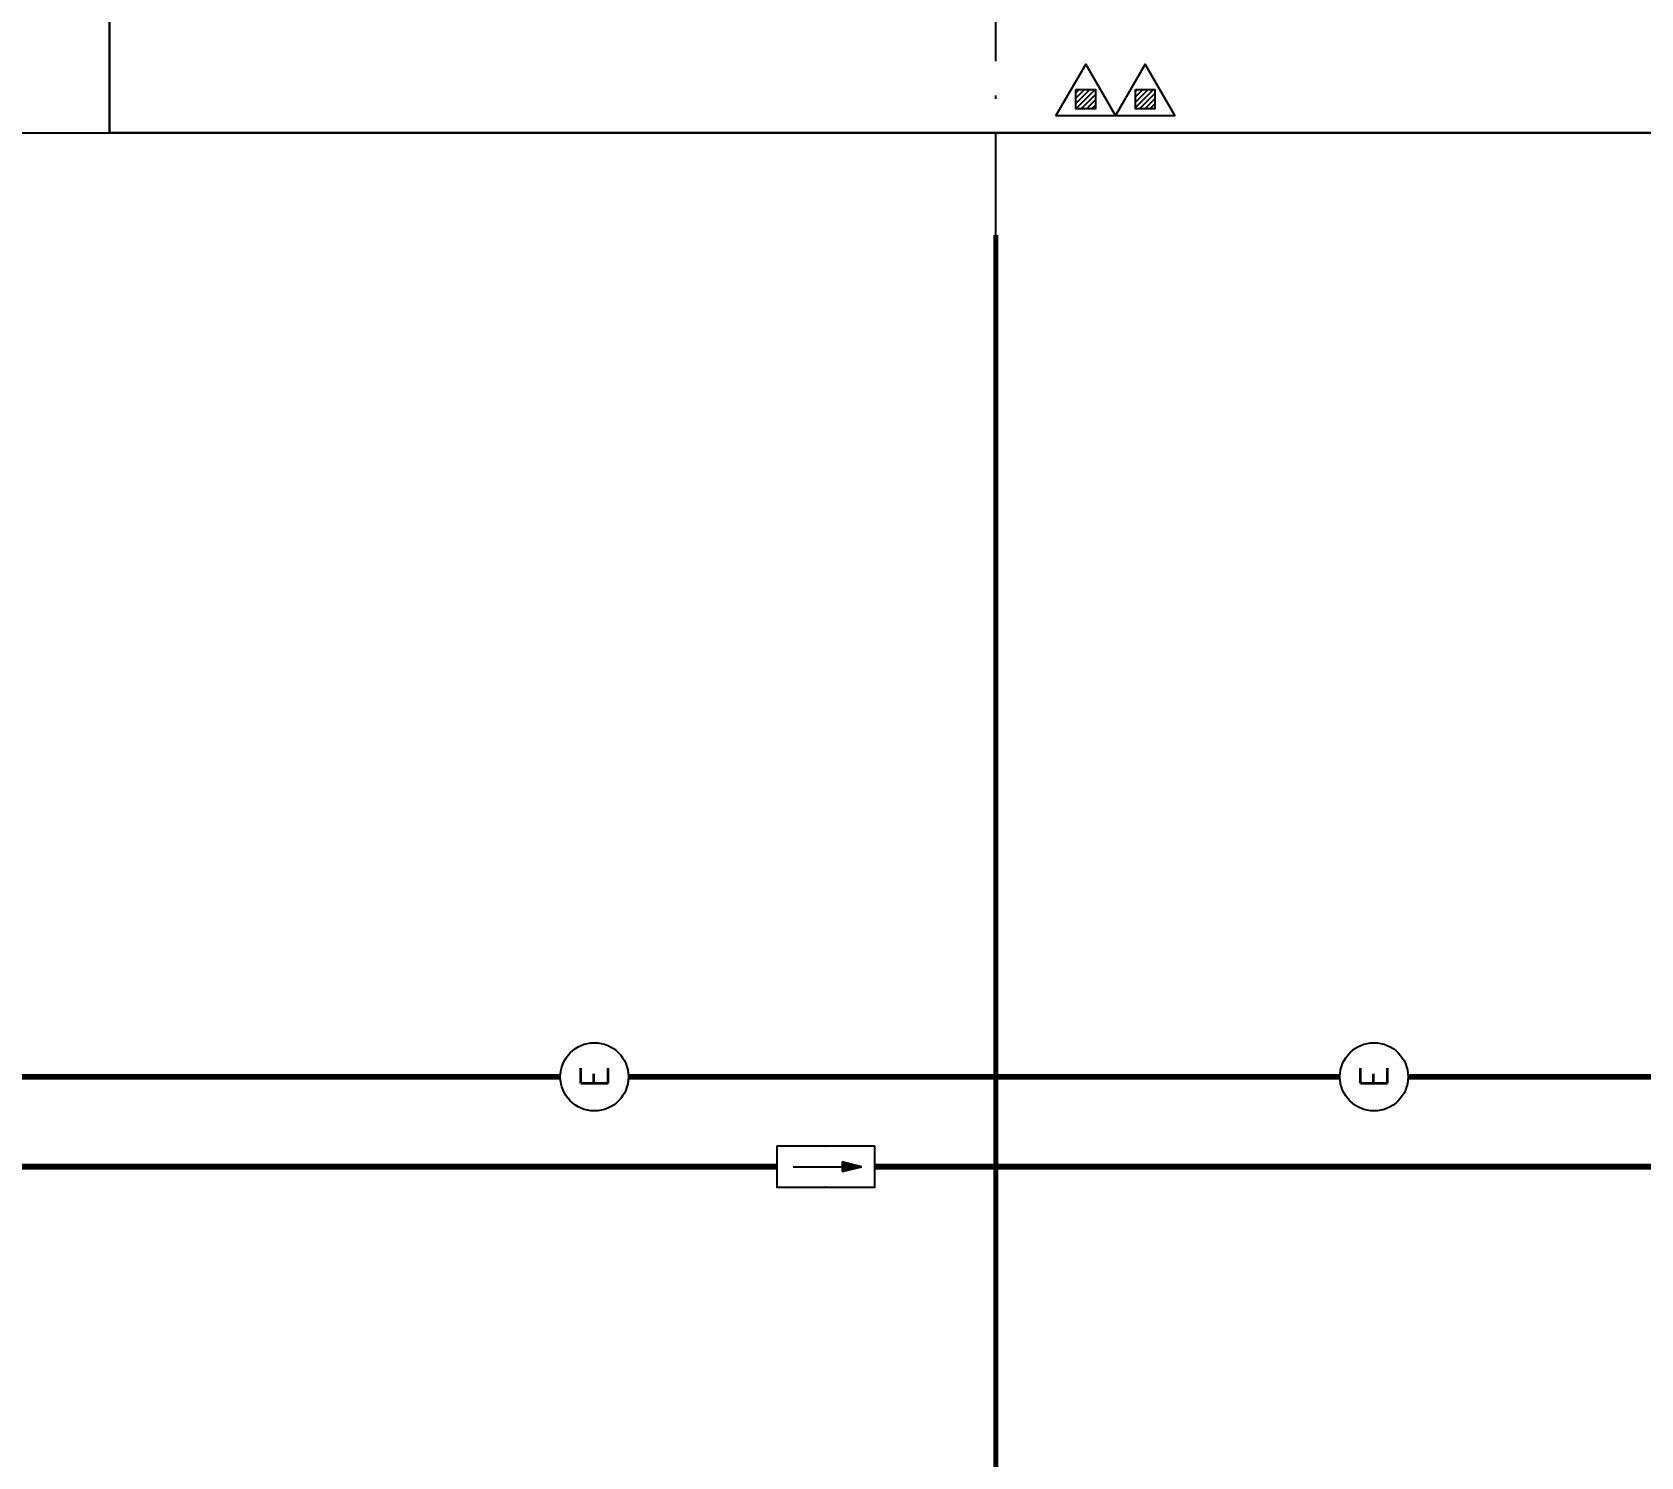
# Model space of a CAD drawing. Extents: x -2209072 to 495824, y -92434 to 572724.
# Drawn here: x 189157 to 198597, y 1829 to 10191 of the extents above; entities that cross this region are included whole.
import ezdxf
from ezdxf.enums import TextEntityAlignment as Align

# ---------------------------------------------------------------- set-up
doc = ezdxf.new("R2010")
doc.units = 0
doc.header["$LTSCALE"] = 1000
doc.header["$MEASUREMENT"] = 0
for name, pattern in [('DASH', [0.35, 0.25, -0.1]), ('X-104 6#7#平面$0$104-1112 结构$0$$AUDIT_BAD_LTYPE1', [0]), ('X-104 6#7#平面$0$DASH', [0.35, 0.25, -0.1]), ('X-104 6#7#平面$0$DOTE', [2.4200000000000004, 2, -0.2, 0.02, -0.2])]:
    doc.linetypes.add(name, pattern=pattern)
doc.layers.get('0').update_dxf_attribs({"linetype": 'CONTINUOUS'})
for name, color, linetype in [('EQUIP-照明', 3, 'CONTINUOUS'), ('WIRE-应急', 2, 'DASH'), ('X-104 6#7#平面$0$A-SUR_看线', 231, 'CONTINUOUS'), ('X-104 6#7#平面$0$A_AXIS-轴线', 36, 'X-104 6#7#平面$0$DOTE'), ('X-104 6#7#平面$0$EQUIP_消防-01', 7, 'CONTINUOUS')]:
    doc.layers.add(name, color=color, linetype=linetype)
doc.layers.add('X-104 6#7#平面$0$000套内', color=226, linetype='CONTINUOUS', lineweight=30, plot=False)
doc.styles.add('_TEL_DIM', font='SIMPLEX', dxfattribs={"width": 0.8, "height": 3.5, "bigfont": 'HZTXT'})

# ---------------------------------------------------------------- blocks, each defined once
blk = doc.blocks.new('X-104 6#7#平面$0$dsgdfg')
at = {"layer": 'X-104 6#7#平面$0$A_AXIS-轴线'}
for points in [[(16800.00000000012, -4500.000000000757), (16800, 60899.99999999913)], [(-4000.000000000058, 9599.99999999917), (114299.9999999999, 9599.999999998501)]]:
    blk.add_lwpolyline(points, dxfattribs=at)
blk = doc.blocks.new('X-104 6#7#平面$0$$TWTSYS$00000546')
h = blk.add_hatch()
h.set_pattern_fill('ANSI31', color=256, scale=200, style=0)
h.set_pattern_definition([(45, (-38543.80223862439, -6670.830405693208), (-17.67766952966369, 17.67766952966369), [])])
h.paths.add_polyline_path([(-64.92232553117356, 173.7449990885525), (64.922325531159, 173.7449990885525), (64.922325531159, 43.90034802621994), (-64.92232553117356, 43.90034802621994)])
for points in [[(0, 343.6163707387423), (-198.3870041439732, 0), (198.3870041439732, 0)], [(-64.92232553117356, 173.7449990885525), (64.922325531159, 173.7449990885525), (64.922325531159, 43.90034802621994), (-64.92232553117356, 43.90034802621994)]]:
    blk.add_lwpolyline(points, close=True)
blk = doc.blocks.new('X-104 6#7#平面$0$灭火器2')
at = {"layer": 'X-104 6#7#平面$0$EQUIP_消防-01', "xscale": 0.88, "yscale": 0.88, "zscale": 0.88, "rotation": 90}
for p in [(-4049632.307172487, -27063.59765158896), (-4049632.307172487, -27412.75877888245)]:
    blk.add_blockref('X-104 6#7#平面$0$$TWTSYS$00000546', p, dxfattribs=at)
blk = doc.blocks.new('X-104 6#7#平面$0$A$C61334207')
at = {"layer": 'X-104 6#7#平面$0$EQUIP_消防-01', "rotation": 270}
blk.add_blockref('X-104 6#7#平面$0$灭火器2', (222752.0518980858, -4039930.450943571), dxfattribs=at)
blk = doc.blocks.new('X-104 6#7#平面')
at = {"layer": 'X-104 6#7#平面$0$000套内'}
blk.add_lwpolyline([(186711.9143299914, 14900.11599202874), (186711.9143299914, 14900.11545253003), (189611.9142848748, 14900.11653152746), (189611.9143751098, 9600.115997533449), (192711.9144524595, 9600.116030847226), (192711.914334884, 9600.116014192097), (201061.9142815947, 9600.116014191251), (201061.9142815948, 9100.116014193098), (202861.9143299925, 9100.116014276786), (202861.9143299924, 9600.116014322251), (204911.9142815956, 9600.116014239056), (204911.9142815809, 5250.116014238227), (229261.9143299946, 5250.116009856279)], dxfattribs=at)
at = {"layer": 'X-104 6#7#平面$0$A-SUR_看线', "linetype": 'X-104 6#7#平面$0$DASH', "ltscale": 2, "const_width": 30}
blk.add_lwpolyline([(194811.914329992, 9000.11601429952), (194811.9150886721, 400.1160142481519)], dxfattribs=at)
at = {"linetype": 'X-104 6#7#平面$0$104-1112 结构$0$$AUDIT_BAD_LTYPE1'}
blk.add_blockref('X-104 6#7#平面$0$A$C61334207', (0.116014253123808, 0.1160142530073927), dxfattribs=at)
blk.add_blockref('X-104 6#7#平面$0$dsgdfg', (178011.914329992, 0.1160142396247388))
blk = doc.blocks.new('$equip$00001838')
blk.add_circle((0, 0), 0.5)
at = {"color": 7, "style": '_TEL_DIM'}
blk.add_attdef('$TEXT$', text='', height=0.4, dxfattribs=at).set_placement((0, 0), align=Align.MIDDLE_CENTER)
at = {"color": 7, "style": '_TEL_DIM', "flags": 1}
blk.add_attdef('A', text='', height=2e-05, dxfattribs=at).set_placement((0, 0), align=Align.MIDDLE_CENTER)
blk = doc.blocks.new('$equip$00002540')
blk.add_hatch(color=256).paths.add_polyline_path([(0.2400000000016007, 0.3720000000030268), (0.2400000000016007, 0.2280000000064319), (0.5280000000020664, 0.3000000000029104)])
for p, q in [((-0.7199999999975262, 0.6000000000058208), (-0.7199999999975262, 0)), ((0.7199999999975262, 0.6000000000058208), (-0.7199999999975262, 0.6000000000058208)), ((0.7199999999975262, 0), (0.7199999999975262, 0.6000000000058208)), ((0.2400000000016007, 0.3720000000030268), (0.2400000000016007, 0.2280000000064319)), ((0.5280000000020664, 0.3000000000029104), (0.2400000000016007, 0.3720000000030268)), ((0.2400000000016007, 0.2280000000064319), (0.5280000000020664, 0.3000000000029104)), ((-0.7199999999975262, 0), (0.7199999999975262, 0))]:
    blk.add_line(p, q)
at = {"color": 7}
blk.add_line((-0.4800000000032014, 0.3000000000029104), (0.4800000000032014, 0.3000000000029104), dxfattribs=at)
at = {"const_width": 0.02}
blk.add_lwpolyline([(-0.7199999999975262, 0.6000000000058208), (-0.7199999999975262, 0), (0.7199999999975262, 0), (0.7199999999975262, 0.6000000000058208), (-0.7199999999975262, 0.6000000000058208), (-0.7199999999975262, 0)], dxfattribs=at)
for p in [(0, 0.6000000000058208), (-0.7199999999975262, 0.3000000000029104), (0.7199999999975262, 0.3000000000029104), (0, 0)]:
    blk.add_point(p)
at = {"color": 7, "style": '_TEL_DIM', "flags": 1}
blk.add_attdef('A', text='', height=2e-05, dxfattribs=at).set_placement((0, 0), align=Align.MIDDLE_CENTER)

msp = doc.modelspace()

# ---------------------------------------------------------------- linework, layer by layer
at = {"layer": 'WIRE-应急', "linetype": 'DASH', "const_width": 35}
for points in [[(188831.4466567753, 4059.760618045877), (192256.4466567753, 4059.760658888679)], [(192656.4466567753, 4059.760659053471), (196831.4466567753, 4059.760612709046)], [(197231.4466567753, 4059.760618045892), (200656.4466567753, 4059.760658888694)], [(184437.9268995401, 3532.127150192233), (193526.669822284, 3532.127150192233)], [(194102.669822282, 3532.127150192233), (201894.0093364751, 3532.127150192233)]]:
    msp.add_lwpolyline(points, dxfattribs=at)

# ---------------------------------------------------------------- block references
msp.add_blockref('X-104 6#7#平面', (0, 0))
at = {"layer": 'EQUIP-照明', "xscale": 400, "yscale": 400, "zscale": 400, "rotation": 90}
for p in [(192456.4466567753, 4059.760661273564), (197031.4466567753, 4059.760610488954)]:
    msp.add_blockref('$equip$00001838', p, dxfattribs=at).add_auto_attribs({'$TEXT$': 'E'})
at = {"layer": 'EQUIP-照明', "xscale": 400, "yscale": 400, "zscale": 400}
msp.add_blockref('$equip$00002540', (193814.669822283, 3412.127150191069), dxfattribs=at)

doc.saveas('drawing.dxf')
